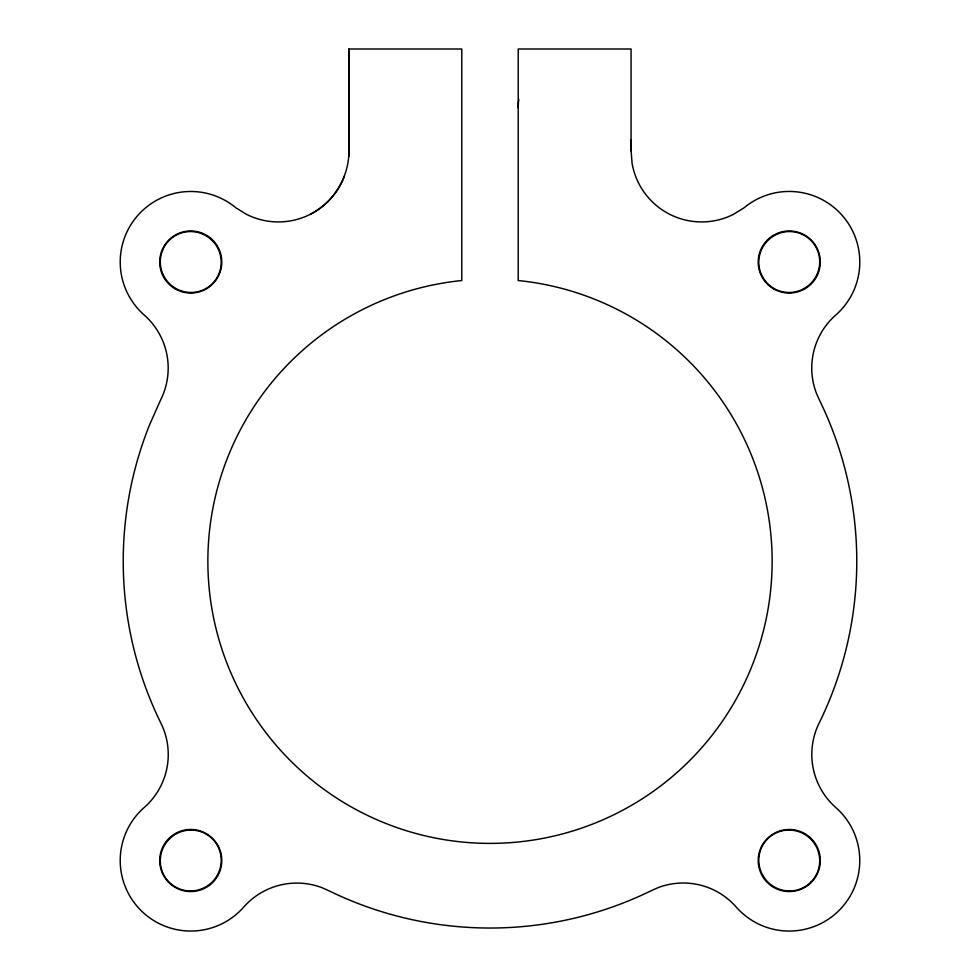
<?xml version="1.0" encoding="UTF-8"?>
<svg xmlns="http://www.w3.org/2000/svg" width="980" height="980" viewBox="0 0 980 980"><rect width="100%" height="100%" fill="white"/><g stroke="black" fill="none" stroke-linecap="round" stroke-linejoin="round"><path stroke-width="1.47" d="M344.507 175.996A70.585 70.585 0 0 1 246.678 214.424L235.911 207.834A70.535 70.535 0 0 0 137.016 216.323A70.535 70.535 0 0 0 144.526 315.291A70.805 70.805 0 0 1 160.536 400.122L149.266 425.553A366.777 366.777 0 0 0 160.438 722.236A70.511 70.511 0 0 1 144.746 807.03A70.535 70.535 0 0 0 140.765 910.273A70.535 70.535 0 0 0 244.032 906.733A70.805 70.805 0 0 1 322.359 887.831L329.452 891.028A366.777 366.777 0 0 0 650.953 890.832L658.009 887.672A70.511 70.511 0 0 1 735.76 906.524A70.535 70.535 0 0 0 839.015 910.494A70.535 70.535 0 0 0 835.462 807.238A70.805 70.805 0 0 1 819.77 721.807A366.777 366.777 0 0 0 819.562 400.305L816.414 393.25A70.511 70.511 0 0 1 835.254 315.499A70.56 70.56 0 0 0 843.07 216.409A70.56 70.56 0 0 0 744.065 207.797L733.322 214.424A70.585 70.585 0 0 1 632.076 163.293L631.071 150.173L631.071 49L518.212 49L518.212 280.537A282.13 282.13 0 0 1 729.488 710.402A282.13 282.13 0 0 1 250.513 710.402A282.13 282.13 0 0 1 461.788 280.537L461.788 49L348.929 49L348.929 150.173C349.309 176.486 334.119 202.039 310.672 214.044M348.929 149.107L348.929 150.442M348.929 49L348.929 156.433M518.224 107.922A30.686 3.062 84.2 0 1 518.898 99.691M630.642 139.613A30.686 3.062 84.2 0 1 631.059 150.871M169.283 283.49A30.686 30.368 45 0 1 169.111 240.382A30.686 30.368 45 0 1 212.219 240.541A30.686 30.368 45 0 1 212.391 283.649A30.686 30.368 45 0 1 169.283 283.49M169.283 839.039A30.686 30.368 -45 0 0 169.111 882.147A30.686 30.368 -45 0 0 212.219 881.976A30.686 30.368 -45 0 0 212.391 838.868A30.686 30.368 -45 0 0 169.283 839.039M773.453 288.733A31.029 31.029 0 0 0 820.285 262.334A31.029 31.029 0 0 0 774.004 234.98A31.029 31.029 0 0 0 773.453 288.733M174.954 288.733A31.029 31.029 0 0 0 221.786 262.334A31.029 31.029 0 0 0 175.506 234.98A31.029 31.029 0 0 0 174.954 288.733M174.954 887.231A31.029 31.029 0 0 0 221.786 860.832A31.029 31.029 0 0 0 175.506 833.478A31.029 31.029 0 0 0 174.954 887.231M773.453 887.231A31.029 31.029 0 0 0 820.285 860.832A31.029 31.029 0 0 0 774.004 833.478A31.029 31.029 0 0 0 773.453 887.231M810.889 882.147A30.686 30.368 45 0 0 810.717 839.039A30.686 30.368 45 0 0 767.61 838.868A30.686 30.368 45 0 0 767.781 881.976A30.686 30.368 45 0 0 810.889 882.147M810.889 240.382A30.686 30.368 -45 0 0 767.781 240.541A30.686 30.368 -45 0 0 767.61 283.649A30.686 30.368 -45 0 0 810.717 283.49A30.686 30.368 -45 0 0 810.889 240.382"/></g></svg>
